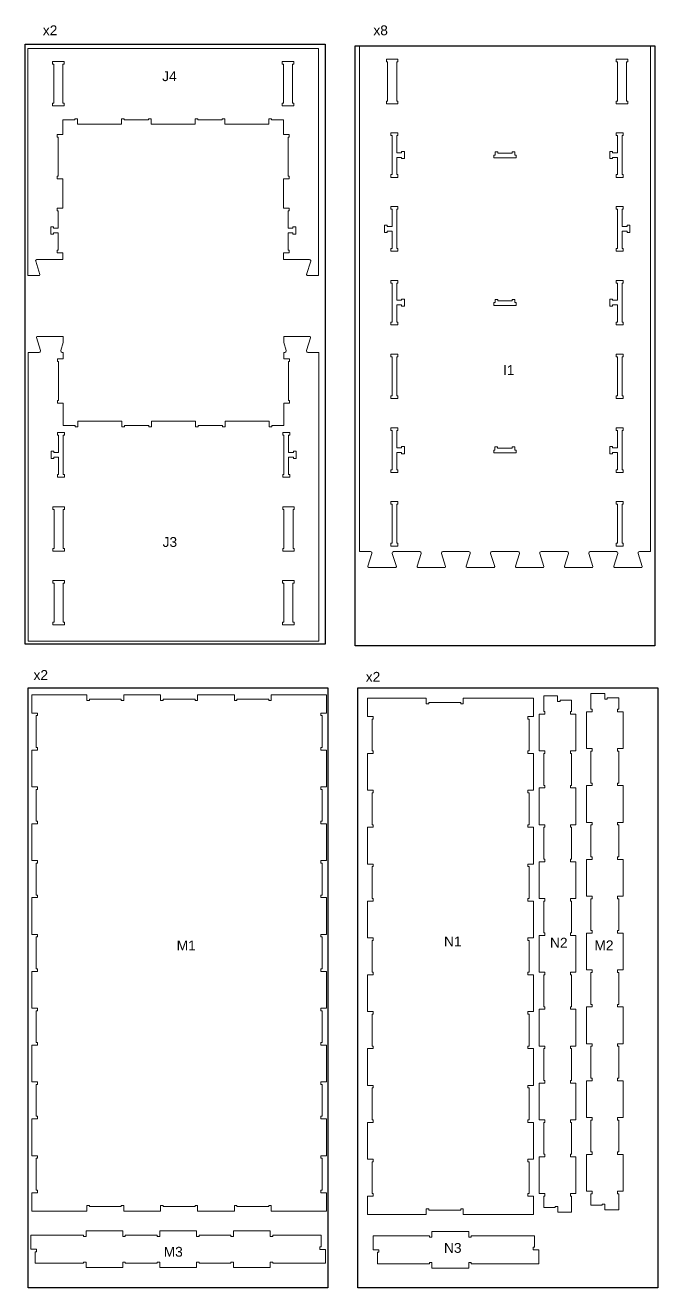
# Model space of a CAD drawing. Header units: millimetres. Extents: x 47343 to 66013, y -73719 to -63321.
# Drawn here: x 59424 to 61998, y -73717 to -68583 of the extents above; entities that cross this region are included whole.
import ezdxf

# ---------------------------------------------------------------- set-up
doc = ezdxf.new("R2010")
doc.units = ezdxf.units.MM
doc.header["$MEASUREMENT"] = 0
doc.layers.add('PLY BOARDS', color=1, linetype='CONTINUOUS', lineweight=30)
doc.layers.add('SHEETS', color=7, linetype='CONTINUOUS', lineweight=5)

msp = doc.modelspace()

# ---------------------------------------------------------------- linework, layer by layer
at = {"layer": 'PLY BOARDS'}
for points in [[(59424.1, -68659.7), (60644.1, -68659.7), (60644.1, -71099.7), (59424.1, -71099.7)], [(60766.4, -68667.2), (61986.4, -68667.2), (61986.4, -71107.2), (60766.4, -71107.2)], [(59435.7, -71277.4), (60655.7, -71277.4), (60655.7, -73717.4), (59435.7, -73717.4)], [(60778.1, -71277.4), (61998.1, -71277.4), (61998.1, -73717.4), (60778.1, -73717.4)]]:
    msp.add_lwpolyline(points, close=True, dxfattribs=at)
at = {"layer": 'SHEETS'}
for p, q in [((59434.5, -69601.2), (59434.5, -68678.4)), ((60618, -68678.4), (59434.5, -68678.4)), ((60618, -68678.4), (60618, -69601.2)), ((59577.7, -69027.4), (59577.7, -68968.3)), ((60474.7, -69027.4), (60474.7, -68968.3)), ((59577.7, -69327.4), (59577.7, -69208.4)), ((60474.7, -69327.4), (60474.7, -69208.4)), ((59577.7, -69536.2), (59577.7, -69508.4)), ((60474.7, -69536.2), (60474.7, -69508.4)), ((59467.5, -69538.4), (59466.5, -69540.7)), ((59466.5, -69540.7), (59466.7, -69543.3)), ((59466.7, -69543.3), (59483.2, -69596.7)), ((59469.5, -69536.8), (59467.5, -69538.4)), ((59471.9, -69536.2), (59469.5, -69536.8)), ((59577.7, -69536.2), (59471.9, -69536.2)), ((60578.5, -69536.2), (60474.7, -69536.2)), ((60585.8, -69543.3), (60569.3, -69596.7)), ((60580.5, -69536.2), (60578.5, -69536.2)), ((60580.5, -69536.2), (60583, -69536.8)), ((60583, -69536.8), (60585, -69538.4)), ((60585, -69538.4), (60585.9, -69540.7)), ((60585.9, -69540.7), (60585.8, -69543.3)), ((59478.4, -69601.2), (59434.5, -69601.2)), ((59481.6, -69600.4), (59478.4, -69601.2)), ((59483.2, -69596.7), (59481.6, -69600.4)), ((60569.3, -69596.7), (60570.9, -69600.4)), ((60570.9, -69600.4), (60574.1, -69601.2)), ((60574.1, -69601.2), (60618, -69601.2)), ((59579, -69848.5), (59579, -69874)), ((60476, -69874), (60476, -69848.5)), ((59579, -69913.5), (59579, -69939.7)), ((60476, -69913.5), (60476, -69939.7)), ((59579, -70210.8), (59579, -70120.7)), ((60476, -70210.8), (60476, -70120.7)), ((60817.3, -71394.5), (60817.3, -71320)), ((61056.2, -71320), (60817.3, -71320)), ((61056.2, -71343), (61056.2, -71320)), ((61066.7, -71343), (61056.2, -71343)), ((61196.2, -71338), (61066.7, -71338)), ((61066.7, -71338), (61066.7, -71343)), ((61196.2, -71343), (61196.2, -71338)), ((61206.7, -71343), (61196.2, -71343)), ((61282.2, -71320), (61206.7, -71320)), ((61206.7, -71320), (61206.7, -71343)), ((61492.3, -71320), (61282.2, -71320)), ((61492.3, -71320), (61492.3, -71394.5)), ((60840.3, -71394.5), (60817.3, -71394.5)), ((60835.3, -71534.5), (60835.3, -71405)), ((60835.3, -71405), (60840.3, -71405)), ((60840.3, -71405), (60840.3, -71394.5)), ((61492.3, -71394.5), (61469.3, -71394.5)), ((61469.3, -71394.5), (61469.3, -71405)), ((61469.3, -71405), (61474.3, -71405)), ((61474.3, -71405), (61474.3, -71534.5)), ((60817.3, -71694.5), (60817.3, -71545)), ((60817.3, -71545), (60840.3, -71545)), ((60840.3, -71534.5), (60835.3, -71534.5)), ((60840.3, -71545), (60840.3, -71534.5)), ((61474.3, -71534.5), (61469.3, -71534.5)), ((61469.3, -71534.5), (61469.3, -71545)), ((61469.3, -71545), (61492.3, -71545)), ((61492.3, -71545), (61492.3, -71694.5)), ((60840.3, -71694.5), (60817.3, -71694.5)), ((60835.3, -71834.5), (60835.3, -71705)), ((60835.3, -71705), (60840.3, -71705)), ((60840.3, -71705), (60840.3, -71694.5)), ((61492.3, -71694.5), (61469.3, -71694.5)), ((61469.3, -71694.5), (61469.3, -71705)), ((61469.3, -71705), (61474.3, -71705)), ((61474.3, -71705), (61474.3, -71834.5)), ((60817.3, -71994.5), (60817.3, -71845)), ((60817.3, -71845), (60840.3, -71845)), ((60840.3, -71834.5), (60835.3, -71834.5)), ((60840.3, -71845), (60840.3, -71834.5)), ((61474.3, -71834.5), (61469.3, -71834.5)), ((61469.3, -71834.5), (61469.3, -71845)), ((61469.3, -71845), (61492.3, -71845)), ((61492.3, -71845), (61492.3, -71994.5)), ((60840.3, -71994.5), (60817.3, -71994.5)), ((60835.3, -72134.5), (60835.3, -72005)), ((60835.3, -72005), (60840.3, -72005)), ((60840.3, -72005), (60840.3, -71994.5)), ((61492.3, -71994.5), (61469.3, -71994.5)), ((61469.3, -71994.5), (61469.3, -72005)), ((61469.3, -72005), (61474.3, -72005)), ((61474.3, -72005), (61474.3, -72134.5)), ((60817.3, -72294.5), (60817.3, -72145)), ((60817.3, -72145), (60840.3, -72145)), ((60840.3, -72134.5), (60835.3, -72134.5)), ((60840.3, -72145), (60840.3, -72134.5)), ((61474.3, -72134.5), (61469.3, -72134.5)), ((61469.3, -72134.5), (61469.3, -72145)), ((61469.3, -72145), (61492.3, -72145)), ((61492.3, -72145), (61492.3, -72294.5)), ((60840.3, -72294.5), (60817.3, -72294.5)), ((60835.3, -72434.5), (60835.3, -72305)), ((60835.3, -72305), (60840.3, -72305)), ((60840.3, -72305), (60840.3, -72294.5)), ((61492.3, -72294.5), (61469.3, -72294.5)), ((61469.3, -72294.5), (61469.3, -72305)), ((61469.3, -72305), (61474.3, -72305)), ((61474.3, -72305), (61474.3, -72434.5)), ((60840.3, -72434.5), (60835.3, -72434.5)), ((60840.3, -72445), (60840.3, -72434.5)), ((61474.3, -72434.5), (61469.3, -72434.5)), ((61469.3, -72434.5), (61469.3, -72445)), ((60817.3, -72594.5), (60817.3, -72445)), ((60817.3, -72445), (60840.3, -72445)), ((61469.3, -72445), (61492.3, -72445)), ((61492.3, -72445), (61492.3, -72594.5)), ((60840.3, -72594.5), (60817.3, -72594.5)), ((60835.3, -72734.5), (60835.3, -72605)), ((60835.3, -72605), (60840.3, -72605)), ((60840.3, -72605), (60840.3, -72594.5)), ((61492.3, -72594.5), (61469.3, -72594.5)), ((61469.3, -72594.5), (61469.3, -72605)), ((61469.3, -72605), (61474.3, -72605)), ((61474.3, -72605), (61474.3, -72734.5)), ((60817.3, -72894.5), (60817.3, -72745)), ((60817.3, -72745), (60840.3, -72745)), ((60840.3, -72734.5), (60835.3, -72734.5)), ((60840.3, -72745), (60840.3, -72734.5)), ((61474.3, -72734.5), (61469.3, -72734.5)), ((61469.3, -72734.5), (61469.3, -72745)), ((61469.3, -72745), (61492.3, -72745)), ((61492.3, -72745), (61492.3, -72894.5)), ((60840.3, -72894.5), (60817.3, -72894.5)), ((60840.3, -72905), (60840.3, -72894.5)), ((61492.3, -72894.5), (61469.3, -72894.5)), ((61469.3, -72894.5), (61469.3, -72905)), ((60835.3, -73034.5), (60835.3, -72905)), ((60835.3, -72905), (60840.3, -72905)), ((61469.3, -72905), (61474.3, -72905)), ((61474.3, -72905), (61474.3, -73034.5)), ((60817.3, -73194.5), (60817.3, -73045)), ((60817.3, -73045), (60840.3, -73045)), ((60840.3, -73034.5), (60835.3, -73034.5)), ((60840.3, -73045), (60840.3, -73034.5)), ((61474.3, -73034.5), (61469.3, -73034.5)), ((61469.3, -73034.5), (61469.3, -73045)), ((61469.3, -73045), (61492.3, -73045)), ((61492.3, -73045), (61492.3, -73194.5)), ((60840.3, -73194.5), (60817.3, -73194.5)), ((60835.3, -73334.5), (60835.3, -73205)), ((60835.3, -73205), (60840.3, -73205)), ((60840.3, -73205), (60840.3, -73194.5)), ((61492.3, -73194.5), (61469.3, -73194.5)), ((61469.3, -73194.5), (61469.3, -73205)), ((61469.3, -73205), (61474.3, -73205)), ((61474.3, -73205), (61474.3, -73334.5)), ((60817.3, -73419.5), (60817.3, -73345)), ((60817.3, -73345), (60840.3, -73345)), ((60840.3, -73334.5), (60835.3, -73334.5)), ((60840.3, -73345), (60840.3, -73334.5)), ((61474.3, -73334.5), (61469.3, -73334.5)), ((61469.3, -73334.5), (61469.3, -73345)), ((61469.3, -73345), (61492.3, -73345)), ((61492.3, -73345), (61492.3, -73419.5)), ((61066.7, -73396.5), (61056.2, -73396.5)), ((61056.2, -73396.5), (61056.2, -73419.5)), ((61066.7, -73401.5), (61066.7, -73396.5)), ((61196.2, -73401.5), (61066.7, -73401.5)), ((61206.7, -73396.5), (61196.2, -73396.5)), ((61196.2, -73396.5), (61196.2, -73401.5)), ((61206.7, -73419.5), (61206.7, -73396.5)), ((61056.2, -73419.5), (60817.3, -73419.5)), ((61282.2, -73419.5), (61206.7, -73419.5)), ((61492.3, -73419.5), (61282.2, -73419.5)), ((60839.7, -73562.8), (60839.7, -73506.3)), ((60839.7, -73506.3), (60939.1, -73506.3)), ((60939.1, -73506.3), (61068.6, -73506.3)), ((61068.6, -73506.3), (61068.6, -73511.3)), ((61068.6, -73511.3), (61079.1, -73511.3)), ((61079.1, -73511.3), (61079.1, -73488.3)), ((61079.1, -73488.3), (61228.6, -73488.3)), ((61228.6, -73488.3), (61228.6, -73511.3)), ((61228.6, -73511.3), (61239.1, -73511.3)), ((61239.1, -73511.3), (61239.1, -73506.3)), ((61239.1, -73506.3), (61368.6, -73506.3)), ((61368.6, -73506.3), (61496.7, -73506.3)), ((61496.7, -73506.3), (61496.7, -73552.8)), ((60862.7, -73562.8), (60839.7, -73562.8)), ((60862.7, -73573.3), (60862.7, -73562.8)), ((61496.7, -73552.8), (61491.7, -73552.8)), ((61491.7, -73552.8), (61491.7, -73563.3)), ((61491.7, -73563.3), (61514.7, -73563.3)), ((61514.7, -73563.3), (61514.7, -73619.8)), ((60857.7, -73619.8), (60857.7, -73573.3)), ((60857.7, -73573.3), (60862.7, -73573.3)), ((60939.1, -73619.8), (60857.7, -73619.8)), ((61068.6, -73619.8), (60939.1, -73619.8)), ((61079.1, -73614.8), (61068.6, -73614.8)), ((61068.6, -73614.8), (61068.6, -73619.8)), ((61079.1, -73637.8), (61079.1, -73614.8)), ((61239.1, -73614.8), (61228.6, -73614.8)), ((61228.6, -73614.8), (61228.6, -73637.8)), ((61239.1, -73619.8), (61239.1, -73614.8)), ((61368.6, -73619.8), (61239.1, -73619.8)), ((61514.7, -73619.8), (61368.6, -73619.8)), ((61228.6, -73637.8), (61079.1, -73637.8))]:
    msp.add_line(p, q, dxfattribs=at)
for points in [[(61021.8, -70788.9), (61018.7, -70786.3), (61018.9, -70783.1), (61034.9, -70731), (61035.1, -70728.5), (61034.1, -70726.1), (61032.1, -70724.5), (61029.7, -70723.9), (60923.2, -70723.9), (60920.7, -70724.5), (60918.8, -70726.1), (60917.8, -70728.5), (60917.9, -70731), (60934.4, -70784.5), (60932.8, -70788.2), (60929.6, -70788.9), (60821.8, -70788.9), (60818.7, -70786.3), (60818.9, -70783.1), (60834.9, -70731), (60835.1, -70728.5), (60834.1, -70726.1), (60832.1, -70724.5), (60829.7, -70723.9), (60784.7, -70723.9), (60784.7, -68667.2), (61968.2, -68667.2), (61968.2, -70723.9), (61923.2, -70723.9), (61920.7, -70724.5), (61918.8, -70726.1), (61917.8, -70728.5), (61917.9, -70731), (61934.4, -70784.5), (61932.8, -70788.2), (61929.6, -70788.9), (61821.8, -70788.9), (61818.7, -70786.3), (61818.9, -70783.1), (61834.9, -70731), (61835.1, -70728.5), (61834.1, -70726.1), (61832.1, -70724.5), (61829.7, -70723.9), (61723.2, -70723.9), (61720.7, -70724.5), (61718.8, -70726.1), (61717.8, -70728.5), (61717.9, -70731), (61734.4, -70784.5), (61732.8, -70788.2), (61729.6, -70788.9), (61621.8, -70788.9), (61618.7, -70786.3), (61618.9, -70783.1), (61634.9, -70731), (61635.1, -70728.5), (61634.1, -70726.1), (61632.1, -70724.5), (61629.7, -70723.9), (61523.2, -70723.9), (61520.7, -70724.5), (61518.8, -70726.1), (61517.8, -70728.5), (61517.9, -70731), (61534.4, -70784.5), (61532.8, -70788.2), (61529.6, -70788.9), (61421.8, -70788.9), (61418.7, -70786.3), (61418.9, -70783.1), (61434.9, -70731), (61435.1, -70728.5), (61434.1, -70726.1), (61432.1, -70724.5), (61429.7, -70723.9), (61323.2, -70723.9), (61320.7, -70724.5), (61318.8, -70726.1), (61317.8, -70728.5), (61317.9, -70731), (61334.4, -70784.5), (61332.8, -70788.2), (61329.6, -70788.9), (61221.8, -70788.9), (61218.7, -70786.3), (61218.9, -70783.1), (61234.9, -70731), (61235.1, -70728.5), (61234.1, -70726.1), (61232.1, -70724.5), (61229.7, -70723.9), (61123.2, -70723.9), (61120.7, -70724.5), (61118.8, -70726.1), (61117.8, -70728.5), (61117.9, -70731), (61134.4, -70784.5), (61132.8, -70788.2), (61129.6, -70788.9)], [(59582.7, -68730.6), (59582.7, -68741.6), (59577.7, -68741.6), (59577.7, -68900.6), (59582.7, -68900.6), (59582.7, -68911.6), (59535.7, -68911.6), (59535.7, -68900.6), (59540.7, -68900.6), (59540.7, -68741.6), (59535.7, -68741.6), (59535.7, -68730.6)], [(60469.7, -68730.6), (60469.7, -68741.6), (60474.7, -68741.6), (60474.7, -68900.6), (60469.7, -68900.6), (60469.7, -68911.6), (60516.7, -68911.6), (60516.7, -68900.6), (60511.7, -68900.6), (60511.7, -68741.6), (60516.7, -68741.6), (60516.7, -68730.6)], [(60940.9, -68902.7), (60940.9, -68891.7), (60935.9, -68891.7), (60935.9, -68732.7), (60940.9, -68732.7), (60940.9, -68721.7), (60893.9, -68721.7), (60893.9, -68732.7), (60898.9, -68732.7), (60898.9, -68891.7), (60893.9, -68891.7), (60893.9, -68902.7)], [(61828.9, -68902.7), (61828.9, -68891.7), (61833.9, -68891.7), (61833.9, -68732.7), (61828.9, -68732.7), (61828.9, -68721.7), (61875.9, -68721.7), (61875.9, -68732.7), (61870.9, -68732.7), (61870.9, -68891.7), (61875.9, -68891.7), (61875.9, -68902.7)], [(60940.9, -69020.9), (60911.9, -69020.9), (60911.9, -69031.9), (60916.9, -69031.9), (60916.9, -69190.9), (60911.9, -69190.9), (60911.9, -69201.9), (60940.9, -69201.9), (60940.9, -69190.9), (60935.9, -69190.9), (60935.9, -69120.9), (60955.9, -69120.9), (60955.9, -69125.9), (60966.9, -69125.9), (60966.9, -69096.9), (60955.9, -69096.9), (60955.9, -69101.9), (60935.9, -69101.9), (60935.9, -69031.9), (60940.9, -69031.9)], [(61828.9, -69020.9), (61857.9, -69020.9), (61857.9, -69031.9), (61852.9, -69031.9), (61852.9, -69190.9), (61857.9, -69190.9), (61857.9, -69201.9), (61828.9, -69201.9), (61828.9, -69190.9), (61833.9, -69190.9), (61833.9, -69120.9), (61813.9, -69120.9), (61813.9, -69125.9), (61802.9, -69125.9), (61802.9, -69096.9), (61813.9, -69096.9), (61813.9, -69101.9), (61833.9, -69101.9), (61833.9, -69031.9), (61828.9, -69031.9)], [(61330.9, -69122.4), (61421.9, -69122.4), (61421.9, -69111.4), (61416.9, -69111.4), (61416.9, -69098.4), (61405.9, -69098.4), (61405.9, -69103.4), (61346.9, -69103.4), (61346.9, -69098.4), (61335.9, -69098.4), (61335.9, -69111.4), (61330.9, -69111.4)], [(60911.9, -69501.9), (60940.9, -69501.9), (60940.9, -69490.9), (60935.9, -69490.9), (60935.9, -69331.9), (60940.9, -69331.9), (60940.9, -69320.9), (60911.9, -69320.9), (60911.9, -69331.9), (60916.9, -69331.9), (60916.9, -69401.9), (60896.9, -69401.9), (60896.9, -69396.9), (60885.9, -69396.9), (60885.9, -69425.9), (60896.9, -69425.9), (60896.9, -69420.9), (60916.9, -69420.9), (60916.9, -69490.9), (60911.9, -69490.9)], [(61857.9, -69501.9), (61828.9, -69501.9), (61828.9, -69490.9), (61833.9, -69490.9), (61833.9, -69331.9), (61828.9, -69331.9), (61828.9, -69320.9), (61857.9, -69320.9), (61857.9, -69331.9), (61852.9, -69331.9), (61852.9, -69401.9), (61872.9, -69401.9), (61872.9, -69396.9), (61883.9, -69396.9), (61883.9, -69425.9), (61872.9, -69425.9), (61872.9, -69420.9), (61852.9, -69420.9), (61852.9, -69490.9), (61857.9, -69490.9)], [(60940.9, -69620.9), (60911.9, -69620.9), (60911.9, -69631.9), (60916.9, -69631.9), (60916.9, -69790.9), (60911.9, -69790.9), (60911.9, -69801.9), (60940.9, -69801.9), (60940.9, -69790.9), (60935.9, -69790.9), (60935.9, -69720.9), (60955.9, -69720.9), (60955.9, -69725.9), (60966.9, -69725.9), (60966.9, -69696.9), (60955.9, -69696.9), (60955.9, -69701.9), (60935.9, -69701.9), (60935.9, -69631.9), (60940.9, -69631.9)], [(61828.9, -69620.9), (61857.9, -69620.9), (61857.9, -69631.9), (61852.9, -69631.9), (61852.9, -69790.9), (61857.9, -69790.9), (61857.9, -69801.9), (61828.9, -69801.9), (61828.9, -69790.9), (61833.9, -69790.9), (61833.9, -69720.9), (61813.9, -69720.9), (61813.9, -69725.9), (61802.9, -69725.9), (61802.9, -69696.9), (61813.9, -69696.9), (61813.9, -69701.9), (61833.9, -69701.9), (61833.9, -69631.9), (61828.9, -69631.9)], [(61330.9, -69722.4), (61421.9, -69722.4), (61421.9, -69711.4), (61416.9, -69711.4), (61416.9, -69698.4), (61405.9, -69698.4), (61405.9, -69703.4), (61346.9, -69703.4), (61346.9, -69698.4), (61335.9, -69698.4), (61335.9, -69711.4), (61330.9, -69711.4)], [(60940.9, -70101.9), (60911.9, -70101.9), (60911.9, -70090.9), (60916.9, -70090.9), (60916.9, -69931.9), (60911.9, -69931.9), (60911.9, -69920.9), (60940.9, -69920.9), (60940.9, -69931.9), (60935.9, -69931.9), (60935.9, -70090.9), (60940.9, -70090.9)], [(61828.9, -70101.9), (61857.9, -70101.9), (61857.9, -70090.9), (61852.9, -70090.9), (61852.9, -69931.9), (61857.9, -69931.9), (61857.9, -69920.9), (61828.9, -69920.9), (61828.9, -69931.9), (61833.9, -69931.9), (61833.9, -70090.9), (61828.9, -70090.9)], [(60940.9, -70220.9), (60911.9, -70220.9), (60911.9, -70231.9), (60916.9, -70231.9), (60916.9, -70390.9), (60911.9, -70390.9), (60911.9, -70401.9), (60940.9, -70401.9), (60940.9, -70390.9), (60935.9, -70390.9), (60935.9, -70320.9), (60955.9, -70320.9), (60955.9, -70325.9), (60966.9, -70325.9), (60966.9, -70296.9), (60955.9, -70296.9), (60955.9, -70301.9), (60935.9, -70301.9), (60935.9, -70231.9), (60940.9, -70231.9)], [(61828.9, -70220.9), (61857.9, -70220.9), (61857.9, -70231.9), (61852.9, -70231.9), (61852.9, -70390.9), (61857.9, -70390.9), (61857.9, -70401.9), (61828.9, -70401.9), (61828.9, -70390.9), (61833.9, -70390.9), (61833.9, -70320.9), (61813.9, -70320.9), (61813.9, -70325.9), (61802.9, -70325.9), (61802.9, -70296.9), (61813.9, -70296.9), (61813.9, -70301.9), (61833.9, -70301.9), (61833.9, -70231.9), (61828.9, -70231.9)], [(59555, -70239.7), (59584, -70239.7), (59584, -70250.7), (59579, -70250.7), (59579, -70409.7), (59584, -70409.7), (59584, -70420.7), (59555, -70420.7), (59555, -70409.7), (59560, -70409.7), (59560, -70339.7), (59540, -70339.7), (59540, -70344.7), (59529, -70344.7), (59529, -70315.7), (59540, -70315.7), (59540, -70320.7), (59560, -70320.7), (59560, -70250.7), (59555, -70250.7)], [(60501, -70239.7), (60472, -70239.7), (60472, -70250.7), (60477, -70250.7), (60477, -70409.7), (60472, -70409.7), (60472, -70420.7), (60501, -70420.7), (60501, -70409.7), (60496, -70409.7), (60496, -70339.7), (60516, -70339.7), (60516, -70344.7), (60527, -70344.7), (60527, -70315.7), (60516, -70315.7), (60516, -70320.7), (60496, -70320.7), (60496, -70250.7), (60501, -70250.7)], [(61330.3, -70322.4), (61421.3, -70322.4), (61421.3, -70311.4), (61416.3, -70311.4), (61416.3, -70298.4), (61405.3, -70298.4), (61405.3, -70303.4), (61346.3, -70303.4), (61346.3, -70298.4), (61335.3, -70298.4), (61335.3, -70311.4), (61330.3, -70311.4)], [(60940.9, -70701.2), (60911.9, -70701.2), (60911.9, -70690.2), (60916.9, -70690.2), (60916.9, -70531.2), (60911.9, -70531.2), (60911.9, -70520.2), (60940.9, -70520.2), (60940.9, -70531.2), (60935.9, -70531.2), (60935.9, -70690.2), (60940.9, -70690.2)], [(61828.9, -70701.2), (61857.9, -70701.2), (61857.9, -70690.2), (61852.9, -70690.2), (61852.9, -70531.2), (61857.9, -70531.2), (61857.9, -70520.2), (61828.9, -70520.2), (61828.9, -70531.2), (61833.9, -70531.2), (61833.9, -70690.2), (61828.9, -70690.2)], [(59584, -70541.7), (59584, -70552.7), (59579, -70552.7), (59579, -70711.7), (59584, -70711.7), (59584, -70722.7), (59537, -70722.7), (59537, -70711.7), (59542, -70711.7), (59542, -70552.7), (59537, -70552.7), (59537, -70541.7)], [(60472, -70541.7), (60472, -70552.7), (60477, -70552.7), (60477, -70711.7), (60472, -70711.7), (60472, -70722.7), (60519, -70722.7), (60519, -70711.7), (60514, -70711.7), (60514, -70552.7), (60519, -70552.7), (60519, -70541.7)], [(59584, -70840.7), (59584, -70851.7), (59579, -70851.7), (59579, -71010.7), (59584, -71010.7), (59584, -71021.7), (59537, -71021.7), (59537, -71010.7), (59542, -71010.7), (59542, -70851.7), (59537, -70851.7), (59537, -70840.7)], [(60471, -70840.7), (60471, -70851.7), (60476, -70851.7), (60476, -71010.7), (60471, -71010.7), (60471, -71021.7), (60518, -71021.7), (60518, -71010.7), (60513, -71010.7), (60513, -70851.7), (60518, -70851.7), (60518, -70840.7)], [(59975, -71305.8), (59975, -71328.8), (59985.5, -71328.8), (59985.5, -71323.8), (60115, -71323.8), (60115, -71328.8), (60125.5, -71328.8), (60125.5, -71305.8), (60275, -71305.8), (60275, -71328.8), (60285.5, -71328.8), (60285.5, -71323.8), (60415, -71323.8), (60415, -71328.8), (60425.5, -71328.8), (60425.5, -71305.8), (60650, -71305.8), (60650, -71380.3), (60627, -71380.3), (60627, -71390.8), (60632, -71390.8), (60632, -71520.3), (60627, -71520.3), (60627, -71530.8), (60650, -71530.8), (60650, -71680.3), (60627, -71680.3), (60627, -71690.8), (60632, -71690.8), (60632, -71820.3), (60627, -71820.3), (60627, -71830.8), (60650, -71830.8), (60650, -71980.3), (60627, -71980.3), (60627, -71990.8), (60632, -71990.8), (60632, -72120.3), (60627, -72120.3), (60627, -72130.8), (60650, -72130.8), (60650, -72280.3), (60627, -72280.3), (60627, -72290.8), (60632, -72290.8), (60632, -72420.3), (60627, -72420.3), (60627, -72430.8), (60650, -72430.8), (60650, -72580.3), (60627, -72580.3), (60627, -72590.8), (60632, -72590.8), (60632, -72720.3), (60627, -72720.3), (60627, -72730.8), (60650, -72730.8), (60650, -72880.3), (60627, -72880.3), (60627, -72890.8), (60632, -72890.8), (60632, -73020.3), (60627, -73020.3), (60627, -73030.8), (60650, -73030.8), (60650, -73180.3), (60627, -73180.3), (60627, -73190.8), (60632, -73190.8), (60632, -73320.3), (60627, -73320.3), (60627, -73330.8), (60650, -73330.8), (60650, -73405.3), (60425.5, -73405.3), (60425.5, -73382.3), (60415, -73382.3), (60415, -73387.3), (60285.5, -73387.3), (60285.5, -73382.3), (60275, -73382.3), (60275, -73405.3), (60125.5, -73405.3), (60125.5, -73382.3), (60115, -73382.3), (60115, -73387.3), (59985.5, -73387.3), (59985.5, -73382.3), (59975, -73382.3), (59975, -73405.3), (59825.5, -73405.3), (59825.5, -73382.3), (59815, -73382.3), (59815, -73387.3), (59685.5, -73387.3), (59685.5, -73382.3), (59675, -73382.3), (59675, -73405.3), (59450.5, -73405.3), (59450.5, -73330.8), (59473.5, -73330.8), (59473.5, -73320.3), (59468.5, -73320.3), (59468.5, -73190.8), (59473.5, -73190.8), (59473.5, -73180.3), (59450.5, -73180.3), (59450.5, -73030.8), (59473.5, -73030.8), (59473.5, -73020.3), (59468.5, -73020.3), (59468.5, -72890.8), (59473.5, -72890.8), (59473.5, -72880.3), (59450.5, -72880.3), (59450.5, -72730.8), (59473.5, -72730.8), (59473.5, -72720.3), (59468.5, -72720.3), (59468.5, -72590.8), (59473.5, -72590.8), (59473.5, -72580.3), (59450.5, -72580.3), (59450.5, -72430.8), (59473.5, -72430.8), (59473.5, -72420.3), (59468.5, -72420.3), (59468.5, -72290.8), (59473.5, -72290.8), (59473.5, -72280.3), (59450.5, -72280.3), (59450.5, -72130.8), (59473.5, -72130.8), (59473.5, -72120.3), (59468.5, -72120.3), (59468.5, -71990.8), (59473.5, -71990.8), (59473.5, -71980.3), (59450.5, -71980.3), (59450.5, -71830.8), (59473.5, -71830.8), (59473.5, -71820.3), (59468.5, -71820.3), (59468.5, -71690.8), (59473.5, -71690.8), (59473.5, -71680.3), (59450.5, -71680.3), (59450.5, -71530.8), (59473.5, -71530.8), (59473.5, -71520.3), (59468.5, -71520.3), (59468.5, -71390.8), (59473.5, -71390.8), (59473.5, -71380.3), (59450.5, -71380.3), (59450.5, -71305.8), (59675, -71305.8), (59675, -71328.8), (59685.5, -71328.8), (59685.5, -71323.8), (59815, -71323.8), (59815, -71328.8), (59825.5, -71328.8), (59825.5, -71305.8)], [(61665.3, -71534.5), (61642.3, -71534.5), (61642.3, -71545), (61647.3, -71545), (61647.3, -71674.5), (61642.3, -71674.5), (61642.3, -71685), (61665.3, -71685), (61665.3, -71834.5), (61642.3, -71834.5), (61642.3, -71845), (61647.3, -71845), (61647.3, -71974.5), (61642.3, -71974.5), (61642.3, -71985), (61665.3, -71985), (61665.3, -72134.5), (61642.3, -72134.5), (61642.3, -72145), (61647.3, -72145), (61647.3, -72274.5), (61642.3, -72274.5), (61642.3, -72285), (61665.3, -72285), (61665.3, -72434.5), (61642.3, -72434.5), (61642.3, -72445), (61647.3, -72445), (61647.3, -72574.5), (61642.3, -72574.5), (61642.3, -72585), (61665.3, -72585), (61665.3, -72734.5), (61642.3, -72734.5), (61642.3, -72745), (61647.3, -72745), (61647.3, -72874.5), (61642.3, -72874.5), (61642.3, -72885), (61665.3, -72885), (61665.3, -73034.5), (61642.3, -73034.5), (61642.3, -73045), (61647.3, -73045), (61647.3, -73174.5), (61642.3, -73174.5), (61642.3, -73185), (61665.3, -73185), (61665.3, -73334.5), (61642.3, -73334.5), (61642.3, -73345), (61647.3, -73345), (61647.3, -73409.5), (61590.8, -73409.5), (61590.8, -73386.5), (61580.3, -73386.5), (61580.3, -73391.5), (61533.8, -73391.5), (61533.8, -73345), (61538.8, -73345), (61538.8, -73334.5), (61515.8, -73334.5), (61515.8, -73185), (61538.8, -73185), (61538.8, -73174.5), (61533.8, -73174.5), (61533.8, -73045), (61538.8, -73045), (61538.8, -73034.5), (61515.8, -73034.5), (61515.8, -72885), (61538.8, -72885), (61538.8, -72874.5), (61533.8, -72874.5), (61533.8, -72745), (61538.8, -72745), (61538.8, -72734.5), (61515.8, -72734.5), (61515.8, -72585), (61538.8, -72585), (61538.8, -72574.5), (61533.8, -72574.5), (61533.8, -72445), (61538.8, -72445), (61538.8, -72434.5), (61515.8, -72434.5), (61515.8, -72285), (61538.8, -72285), (61538.8, -72274.5), (61533.8, -72274.5), (61533.8, -72145), (61538.8, -72145), (61538.8, -72134.5), (61515.8, -72134.5), (61515.8, -71985), (61538.8, -71985), (61538.8, -71974.5), (61533.8, -71974.5), (61533.8, -71845), (61538.8, -71845), (61538.8, -71834.5), (61515.8, -71834.5), (61515.8, -71685), (61538.8, -71685), (61538.8, -71674.5), (61533.8, -71674.5), (61533.8, -71545), (61538.8, -71545), (61538.8, -71534.5), (61515.8, -71534.5), (61515.8, -71385), (61538.8, -71385), (61538.8, -71374.5), (61533.8, -71374.5), (61533.8, -71310), (61590.3, -71310), (61590.3, -71333), (61600.8, -71333), (61600.8, -71328), (61647.3, -71328), (61647.3, -71374.5), (61642.3, -71374.5), (61642.3, -71385), (61665.3, -71385)], [(61857, -71525.1), (61834, -71525.1), (61834, -71535.6), (61839, -71535.6), (61839, -71665.1), (61834, -71665.1), (61834, -71675.6), (61857, -71675.6), (61857, -71825.1), (61834, -71825.1), (61834, -71835.6), (61839, -71835.6), (61839, -71965.1), (61834, -71965.1), (61834, -71975.6), (61857, -71975.6), (61857, -72125.1), (61834, -72125.1), (61834, -72135.6), (61839, -72135.6), (61839, -72265.1), (61834, -72265.1), (61834, -72275.6), (61857, -72275.6), (61857, -72425.1), (61834, -72425.1), (61834, -72435.6), (61839, -72435.6), (61839, -72565.1), (61834, -72565.1), (61834, -72575.6), (61857, -72575.6), (61857, -72725.1), (61834, -72725.1), (61834, -72735.6), (61839, -72735.6), (61839, -72865.1), (61834, -72865.1), (61834, -72875.6), (61857, -72875.6), (61857, -73025.1), (61834, -73025.1), (61834, -73035.6), (61839, -73035.6), (61839, -73165.1), (61834, -73165.1), (61834, -73175.6), (61857, -73175.6), (61857, -73325.1), (61834, -73325.1), (61834, -73335.6), (61839, -73335.6), (61839, -73400.1), (61782.5, -73400.1), (61782.5, -73377.1), (61772, -73377.1), (61772, -73382.1), (61725.5, -73382.1), (61725.5, -73335.6), (61730.5, -73335.6), (61730.5, -73325.1), (61707.5, -73325.1), (61707.5, -73175.6), (61730.5, -73175.6), (61730.5, -73165.1), (61725.5, -73165.1), (61725.5, -73035.6), (61730.5, -73035.6), (61730.5, -73025.1), (61707.5, -73025.1), (61707.5, -72875.6), (61730.5, -72875.6), (61730.5, -72865.1), (61725.5, -72865.1), (61725.5, -72735.6), (61730.5, -72735.6), (61730.5, -72725.1), (61707.5, -72725.1), (61707.5, -72575.6), (61730.5, -72575.6), (61730.5, -72565.1), (61725.5, -72565.1), (61725.5, -72435.6), (61730.5, -72435.6), (61730.5, -72425.1), (61707.5, -72425.1), (61707.5, -72275.6), (61730.5, -72275.6), (61730.5, -72265.1), (61725.5, -72265.1), (61725.5, -72135.6), (61730.5, -72135.6), (61730.5, -72125.1), (61707.5, -72125.1), (61707.5, -71975.6), (61730.5, -71975.6), (61730.5, -71965.1), (61725.5, -71965.1), (61725.5, -71835.6), (61730.5, -71835.6), (61730.5, -71825.1), (61707.5, -71825.1), (61707.5, -71675.6), (61730.5, -71675.6), (61730.5, -71665.1), (61725.5, -71665.1), (61725.5, -71535.6), (61730.5, -71535.6), (61730.5, -71525.1), (61707.5, -71525.1), (61707.5, -71375.6), (61730.5, -71375.6), (61730.5, -71365.1), (61725.5, -71365.1), (61725.5, -71300.6), (61782, -71300.6), (61782, -71323.6), (61792.5, -71323.6), (61792.5, -71318.6), (61839, -71318.6), (61839, -71365.1), (61834, -71365.1), (61834, -71375.6), (61857, -71375.6)], [(59464.4, -73617.7), (59464.4, -73571.2), (59469.4, -73571.2), (59469.4, -73560.7), (59446.4, -73560.7), (59446.4, -73504.2), (59660.9, -73504.2), (59660.9, -73509.2), (59671.4, -73509.2), (59671.4, -73486.2), (59820.9, -73486.2), (59820.9, -73509.2), (59831.4, -73509.2), (59831.4, -73504.2), (59960.9, -73504.2), (59960.9, -73509.2), (59971.4, -73509.2), (59971.4, -73486.2), (60120.9, -73486.2), (60120.9, -73509.2), (60131.4, -73509.2), (60131.4, -73504.2), (60260.9, -73504.2), (60260.9, -73509.2), (60271.4, -73509.2), (60271.4, -73486.2), (60420.9, -73486.2), (60420.9, -73509.2), (60431.4, -73509.2), (60431.4, -73504.2), (60627.9, -73504.2), (60627.9, -73550.7), (60622.9, -73550.7), (60622.9, -73561.2), (60645.9, -73561.2), (60645.9, -73617.7), (60431.4, -73617.7), (60431.4, -73612.7), (60420.9, -73612.7), (60420.9, -73635.7), (60271.4, -73635.7), (60271.4, -73612.7), (60260.9, -73612.7), (60260.9, -73617.7), (60131.4, -73617.7), (60131.4, -73612.7), (60120.9, -73612.7), (60120.9, -73635.7), (59971.4, -73635.7), (59971.4, -73612.7), (59960.9, -73612.7), (59960.9, -73617.7), (59831.4, -73617.7), (59831.4, -73612.7), (59820.9, -73612.7), (59820.9, -73635.7), (59671.4, -73635.7), (59671.4, -73612.7), (59660.9, -73612.7), (59660.9, -73617.7)]]:
    msp.add_lwpolyline(points, close=True, dxfattribs=at)
for points in [[(59577.7, -68968.3), (59626, -68968.3), (59626, -68963.3), (59636.5, -68963.3)], [(59636.5, -68963.3), (59636.5, -68986.3), (59816, -68986.3), (59816, -68963.3), (59826.5, -68963.3), (59826.5, -68968.3), (59926, -68968.3), (59926, -68963.3), (59936.5, -68963.3), (59936.5, -68986.3), (60116, -68986.3), (60116, -68963.3), (60126.5, -68963.3), (60126.5, -68968.3), (60226, -68968.3), (60226, -68963.3), (60236.5, -68963.3), (60236.5, -68986.3), (60416, -68986.3), (60416, -68963.3), (60426.5, -68963.3), (60426.5, -68968.3), (60474.7, -68968.3)], [(59577.7, -69208.4), (59553.7, -69208.4), (59553.7, -69197.4), (59558.7, -69197.4), (59558.7, -69038.4), (59553.7, -69038.4), (59553.7, -69027.4), (59577.7, -69027.4)], [(60474.7, -69208.4), (60498.7, -69208.4), (60498.7, -69197.4), (60493.7, -69197.4), (60493.7, -69038.4), (60498.7, -69038.4), (60498.7, -69027.4), (60474.7, -69027.4)], [(59577.7, -69508.4), (59553.7, -69508.4), (59553.7, -69497.4), (59558.7, -69497.4), (59558.7, -69427.4), (59538.7, -69427.4), (59538.7, -69432.4), (59527.7, -69432.4), (59527.7, -69403.4), (59538.7, -69403.4), (59538.7, -69408.4), (59558.7, -69408.4), (59558.7, -69338.4), (59553.7, -69338.4), (59553.7, -69327.4), (59577.7, -69327.4)], [(60474.7, -69508.4), (60498.7, -69508.4), (60498.7, -69497.4), (60493.7, -69497.4), (60493.7, -69427.4), (60513.7, -69427.4), (60513.7, -69432.4), (60524.7, -69432.4), (60524.7, -69403.4), (60513.7, -69403.4), (60513.7, -69408.4), (60493.7, -69408.4), (60493.7, -69338.4), (60498.7, -69338.4), (60498.7, -69327.4), (60474.7, -69327.4)], [(60476, -69848.5), (60582.1, -69848.5), (60585.2, -69851.1), (60585, -69854.4), (60569, -69906.4), (60568.8, -69909), (60569.8, -69911.3), (60571.8, -69913), (60574.2, -69913.5), (60619.2, -69913.5), (60619.2, -71087.5), (59435.7, -71087.5), (59435.7, -69913.5), (59480.7, -69913.5), (59483.2, -69913), (59485.1, -69911.3), (59486.1, -69909), (59486, -69906.4), (59469.5, -69853), (59471.1, -69849.3), (59474.3, -69848.5), (59579, -69848.5)], [(59579, -69874), (59569, -69906.4), (59568.8, -69909), (59569.8, -69911.3), (59571.8, -69913), (59574.2, -69913.5), (59579, -69913.5)], [(60476, -69913.5), (60480.7, -69913.5), (60483.2, -69913), (60485.1, -69911.3), (60486.1, -69909), (60486, -69906.4), (60476, -69874)], [(59579, -70120.7), (59555, -70120.7), (59555, -70109.7), (59560, -70109.7), (59560, -69950.7), (59555, -69950.7), (59555, -69939.7), (59579, -69939.7)], [(60476, -70120.7), (60500, -70120.7), (60500, -70109.7), (60495, -70109.7), (60495, -69950.7), (60500, -69950.7), (60500, -69939.7), (60476, -69939.7)], [(59579, -70210.8), (59627.2, -70210.8), (59627.2, -70215.8), (59637.7, -70215.8)], [(59637.7, -70215.8), (59637.7, -70192.8), (59817.2, -70192.8), (59817.2, -70215.8), (59827.7, -70215.8), (59827.7, -70210.8), (59927.2, -70210.8), (59927.2, -70215.8), (59937.7, -70215.8), (59937.7, -70192.8), (60117.2, -70192.8), (60117.2, -70215.8), (60127.7, -70215.8), (60127.7, -70210.8), (60227.2, -70210.8), (60227.2, -70215.8), (60237.7, -70215.8), (60237.7, -70192.8), (60417.2, -70192.8), (60417.2, -70215.8), (60427.7, -70215.8), (60427.7, -70210.8), (60476, -70210.8)]]:
    msp.add_lwpolyline(points, dxfattribs=at)

# ---------------------------------------------------------------- texts
at = {"layer": 'PLY BOARDS', "char_height": 40, "width": 303.373, "attachment_point": 1}
for s, insert in [('{\\fArial|b0|i0|c0|p34;x2}', (59495.7, -68584)), ('{\\fArial|b0|i0|c0|p34;x8}', (60840.9, -68584)), ('{\\fArial|b0|i0|c0|p34;x2}', (59458, -71205.7)), ('{\\fArial|b0|i0|c0|p34;x2}', (60809.8, -71213.1))]:
    msp.add_mtext(s, dxfattribs=dict(at, insert=insert))
at = {"layer": 'SHEETS', "char_height": 40, "width": 303.373, "attachment_point": 1}
for s, insert in [('{\\fArial|b0|i0|c0|p34;J4}', (59981.5, -68770.6)), ('{\\fArial|b0|i0|c0|p34;I1}', (61368.2, -69965.6)), ('{\\fArial|b0|i0|c0|p34;J3}', (59983.2, -70664.9)), ('{\\fArial|b0|i0|c0|p34;M1}', (60040.4, -72305.5)), ('{\\fArial|b0|i0|c0|p34;N1}', (61128.3, -72289.4)), ('{\\fArial|b0|i0|c0|p34;N2}', (61559.6, -72294.3)), ('{\\fArial|b0|i0|c0|p34;M2}', (61740.3, -72305)), ('{\\fArial|b0|i0|c0|p34;M3}', (59987.6, -73551.1)), ('{\\fArial|b0|i0|c0|p34;N3}', (61128.2, -73535.4))]:
    msp.add_mtext(s, dxfattribs=dict(at, insert=insert))

doc.saveas('drawing.dxf')
